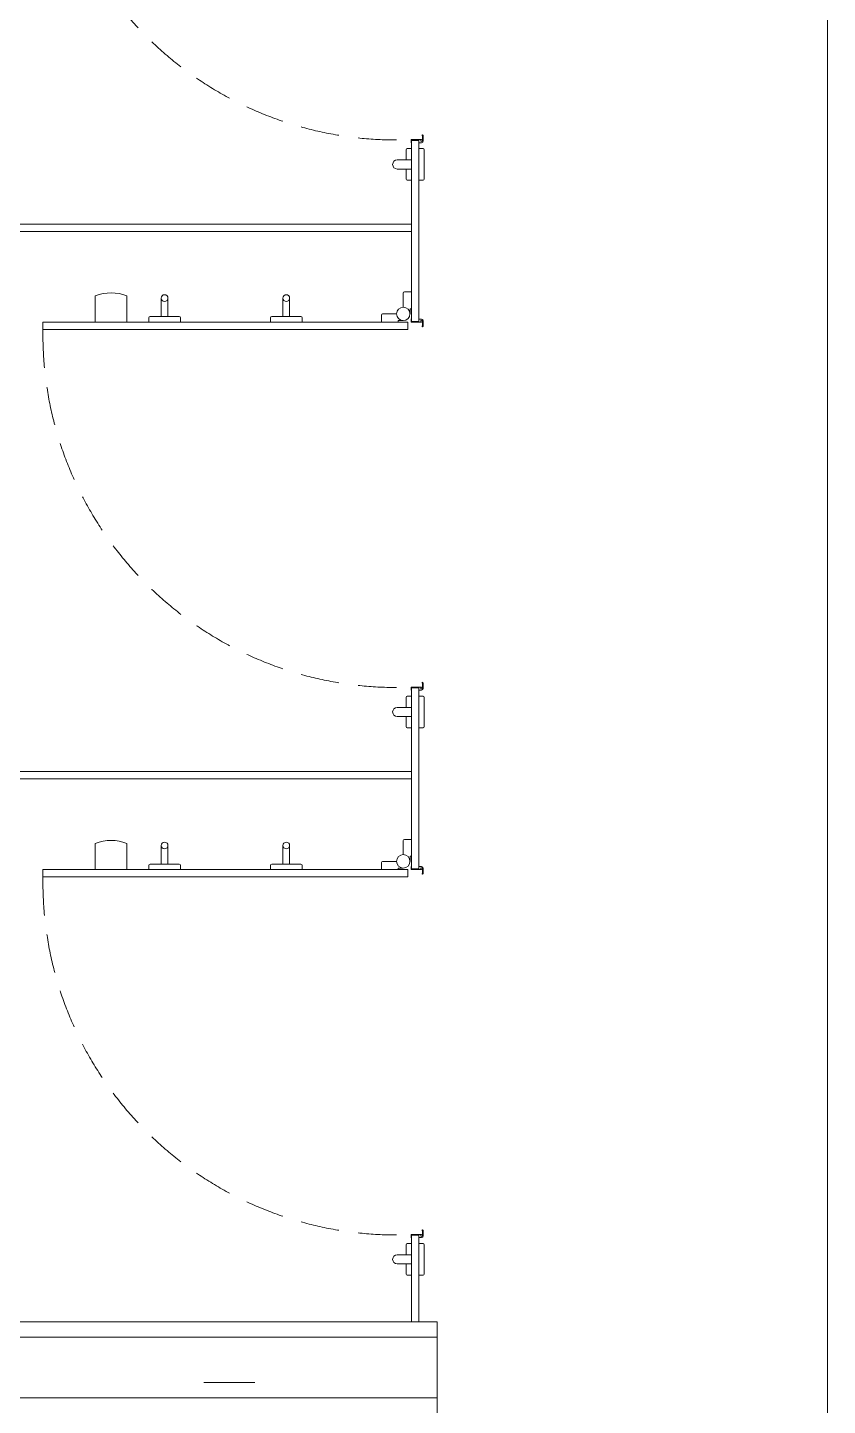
# Model space of a CAD drawing. Header units: millimetres. Extents: x -1834842 to 700335, y -490313101 to 518363.
# Drawn here: x -1240420 to -1239105, y 224592 to 226857 of the extents above; entities that cross this region are included whole.
import ezdxf

# ---------------------------------------------------------------- set-up
doc = ezdxf.new("R2010")
doc.units = ezdxf.units.MM
doc.header["$LTSCALE"] = 0.5
doc.linetypes.add('DASHED', pattern=[19.05, 12.7, -6.35])
doc.layers.get('0').update_dxf_attribs({"color": 8})
doc.layers.add('0-1', color=8, linetype='Continuous', lineweight=5)
doc.layers.add('A-_WALL----_H-1', color=7, linetype='Continuous', lineweight=9)
doc.layers.add('0-LOWER ROOF', color=7, linetype='Continuous')
doc.layers.add('A-_WALL----_E', color=6, linetype='Continuous', lineweight=9, true_color=0xff00ff)
doc.layers.add('A-_WALLPRTN_E-1', color=6, linetype='Continuous', lineweight=18, true_color=0xff00ff)

# ---------------------------------------------------------------- blocks, each defined once
blk = doc.blocks.new('1599_DB_A_BLK3_1STGD_R21_rvt-2-BLK 2 LOWER ROOF PLAN')
at = {"color": 8}
for p, q in [((-165344.7, -123527.4), (-165344.7, -130177.4)), ((-166010.3, -124443), (-166010.3, -124450.8)), ((-166009.1, -124451), (-166009.1, -124443)), ((-166037.4, -124482.3), (-166037.4, -124465.8)), ((-166028.4, -124463.8), (-166035.4, -124463.8)), ((-166029.1, -124449.5), (-166029.1, -124453.1)), ((-166012.1, -124449), (-166028.6, -124449)), ((-166028.4, -124448.9), (-166028.4, -124748.9)), ((-166016.4, -124448.9), (-166028.4, -124448.9)), ((-166028.4, -124454), (-166028.4, -124450.2)), ((-166028.4, -124450.2), (-166016.4, -124450.2)), ((-166016.4, -124748.9), (-166016.4, -124448.9)), ((-166016.4, -124450.2), (-166016.4, -124453)), ((-166016.4, -124463.8), (-166009.4, -124463.8)), ((-166015.4, -124454), (-166012.1, -124454)), ((-166012.1, -124449.5), (-166012.1, -124449)), ((-166007.4, -124513.8), (-166007.4, -124465.8)), ((-166028.4, -124482.3), (-166051.9, -124482.3)), ((-166028.4, -124497.3), (-166051.9, -124497.3)), ((-166037.4, -124513.8), (-166037.4, -124497.3)), ((-166028.4, -124515.8), (-166035.4, -124515.8)), ((-166016.4, -124515.8), (-166009.4, -124515.8)), ((-166028.4, -124587.9), (-167786.4, -124587.9)), ((-167786.4, -124599.9), (-166028.4, -124599.9)), ((-166028.4, -124599.9), (-166028.4, -124587.9)), ((-166548.3, -124705.9), (-166548.3, -124748.9)), ((-166496.3, -124748.9), (-166496.3, -124705.9)), ((-166439.7, -124709.4), (-166439.7, -124739.9)), ((-166428.7, -124709.4), (-166428.7, -124739.9)), ((-166239.7, -124709.4), (-166239.7, -124739.9)), ((-166228.7, -124709.4), (-166228.7, -124739.9)), ((-166041.9, -124724.4), (-166041.9, -124701.4)), ((-166039.9, -124699.4), (-166028.4, -124699.4)), ((-166028.4, -124699.4), (-166028.4, -124726.9)), ((-166077.9, -124737.4), (-166077.9, -124748.9)), ((-166052.9, -124735.4), (-166075.9, -124735.4)), ((-166028.4, -124726.9), (-166030.8, -124726.9)), ((-166030.8, -124726.9), (-166030.8, -124735.4)), ((-166634.2, -124760.9), (-166634.2, -124748.9)), ((-166634.2, -124748.9), (-166034.2, -124748.9)), ((-166460.2, -124748.9), (-166460.2, -124741.9)), ((-166458.2, -124739.9), (-166410.2, -124739.9)), ((-166408.2, -124741.9), (-166408.2, -124748.9)), ((-166260.2, -124748.9), (-166260.2, -124741.9)), ((-166258.2, -124739.9), (-166210.2, -124739.9)), ((-166208.2, -124741.9), (-166208.2, -124748.9)), ((-166077.9, -124748.9), (-166050.4, -124748.9)), ((-166050.4, -124748.9), (-166050.4, -124746.5)), ((-166050.4, -124746.5), (-166041.9, -124746.5)), ((-166034.2, -124748.9), (-166034.2, -124760.9)), ((-166029.1, -124748.4), (-166029.1, -124744.8)), ((-166012.1, -124748.9), (-166028.6, -124748.9)), ((-166028.4, -124743.9), (-166028.4, -124747.7)), ((-166028.4, -124747.7), (-166016.4, -124747.7)), ((-166028.4, -124748.9), (-166016.4, -124748.9)), ((-166016.4, -124747.7), (-166016.4, -124744.9)), ((-166015.4, -124743.9), (-166012.1, -124743.9)), ((-166012.1, -124748.4), (-166012.1, -124748.9)), ((-166010.3, -124754.9), (-166010.3, -124747.1)), ((-166009.1, -124746.9), (-166009.1, -124754.9)), ((-166034.2, -124760.9), (-166634.2, -124760.9)), ((-166012.1, -125349), (-166028.6, -125349)), ((-166028.4, -125348.9), (-166028.4, -125648.9)), ((-166016.4, -125348.9), (-166028.4, -125348.9)), ((-166016.4, -125648.9), (-166016.4, -125348.9)), ((-166012.1, -125349.5), (-166012.1, -125349)), ((-166010.3, -125343), (-166010.3, -125350.8)), ((-166009.1, -125351), (-166009.1, -125343)), ((-166037.4, -125382.3), (-166037.4, -125365.8)), ((-166028.4, -125363.8), (-166035.4, -125363.8)), ((-166029.1, -125349.5), (-166029.1, -125353.1)), ((-166028.4, -125354), (-166028.4, -125350.2)), ((-166028.4, -125350.2), (-166016.4, -125350.2)), ((-166016.4, -125350.2), (-166016.4, -125353)), ((-166016.4, -125363.8), (-166009.4, -125363.8)), ((-166015.4, -125354), (-166012.1, -125354)), ((-166007.4, -125413.8), (-166007.4, -125365.8)), ((-166028.4, -125382.3), (-166051.9, -125382.3)), ((-166028.4, -125397.3), (-166051.9, -125397.3)), ((-166037.4, -125413.8), (-166037.4, -125397.3)), ((-166028.4, -125415.8), (-166035.4, -125415.8)), ((-166016.4, -125415.8), (-166009.4, -125415.8)), ((-166028.4, -125487.9), (-167786.4, -125487.9)), ((-167786.4, -125499.9), (-166028.4, -125499.9)), ((-166028.4, -125499.9), (-166028.4, -125487.9)), ((-166548.3, -125605.9), (-166548.3, -125648.9)), ((-166496.3, -125648.9), (-166496.3, -125605.9)), ((-166439.7, -125609.4), (-166439.7, -125639.9)), ((-166428.7, -125609.4), (-166428.7, -125639.9)), ((-166239.7, -125609.4), (-166239.7, -125639.9)), ((-166228.7, -125609.4), (-166228.7, -125639.9)), ((-166041.9, -125624.4), (-166041.9, -125601.4)), ((-166039.9, -125599.4), (-166028.4, -125599.4)), ((-166028.4, -125599.4), (-166028.4, -125626.9)), ((-166460.2, -125648.9), (-166460.2, -125641.9)), ((-166458.2, -125639.9), (-166410.2, -125639.9)), ((-166408.2, -125641.9), (-166408.2, -125648.9)), ((-166260.2, -125648.9), (-166260.2, -125641.9)), ((-166258.2, -125639.9), (-166210.2, -125639.9)), ((-166208.2, -125641.9), (-166208.2, -125648.9)), ((-166077.9, -125637.4), (-166077.9, -125648.9)), ((-166052.9, -125635.4), (-166075.9, -125635.4)), ((-166028.4, -125626.9), (-166030.8, -125626.9)), ((-166030.8, -125626.9), (-166030.8, -125635.4)), ((-166634.2, -125660.9), (-166634.2, -125648.9)), ((-166634.2, -125648.9), (-166034.2, -125648.9)), ((-166034.2, -125660.9), (-166634.2, -125660.9)), ((-166077.9, -125648.9), (-166050.4, -125648.9)), ((-166050.4, -125648.9), (-166050.4, -125646.5)), ((-166050.4, -125646.5), (-166041.9, -125646.5)), ((-166034.2, -125648.9), (-166034.2, -125660.9)), ((-166029.1, -125648.4), (-166029.1, -125644.8)), ((-166012.1, -125648.9), (-166028.6, -125648.9)), ((-166028.4, -125643.9), (-166028.4, -125647.7)), ((-166028.4, -125647.7), (-166016.4, -125647.7)), ((-166028.4, -125648.9), (-166016.4, -125648.9)), ((-166016.4, -125647.7), (-166016.4, -125644.9)), ((-166015.4, -125643.9), (-166012.1, -125643.9)), ((-166012.1, -125648.4), (-166012.1, -125648.9)), ((-166010.3, -125654.9), (-166010.3, -125647.1)), ((-166009.1, -125646.9), (-166009.1, -125654.9)), ((-166029.1, -126249.5), (-166029.1, -126253.1)), ((-166012.1, -126249), (-166028.6, -126249)), ((-166016.4, -126248.9), (-166028.4, -126248.9)), ((-166028.4, -126248.9), (-166028.4, -126392.4)), ((-166028.4, -126254), (-166028.4, -126250.2)), ((-166028.4, -126250.2), (-166016.4, -126250.2)), ((-166016.4, -126392.4), (-166016.4, -126248.9)), ((-166016.4, -126250.2), (-166016.4, -126253)), ((-166015.4, -126254), (-166012.1, -126254)), ((-166012.1, -126249.5), (-166012.1, -126249)), ((-166010.3, -126243), (-166010.3, -126250.8)), ((-166009.1, -126251), (-166009.1, -126243)), ((-166037.4, -126282.3), (-166037.4, -126265.8)), ((-166028.4, -126263.8), (-166035.4, -126263.8)), ((-166016.4, -126263.8), (-166009.4, -126263.8)), ((-166007.4, -126313.8), (-166007.4, -126265.8)), ((-166028.4, -126282.3), (-166051.9, -126282.3)), ((-166028.4, -126297.3), (-166051.9, -126297.3)), ((-166037.4, -126313.8), (-166037.4, -126297.3)), ((-166028.4, -126315.8), (-166035.4, -126315.8)), ((-166016.4, -126315.8), (-166009.4, -126315.8)), ((-166028.4, -126392.4), (-166016.4, -126392.4))]:
    blk.add_line(p, q, dxfattribs=at)
for centre, radius in [((-166434.2, -124709.4), 5.5), ((-166234.2, -124709.4), 5.5), ((-166041.9, -124735.4), 11), ((-166434.2, -125609.4), 5.5), ((-166234.2, -125609.4), 5.5), ((-166041.9, -125635.4), 11)]:
    blk.add_circle(centre, radius, dxfattribs=at)
at = {"color": 8, "linetype": 'DASHED', "ltscale": 10}
for centre in [(-166053.5, -123868.8), (-166053.5, -124768.8), (-166053.5, -125668.8)]:
    blk.add_arc(centre, 580.8, 179.2194, 272.5231, dxfattribs=at)
at = {"color": 8}
for centre, radius, start, end in [((-166010.5, -124441.7), 0.6, 65, 245), ((-166011.1, -124443), 0.8, 0, 65), ((-166011.1, -124443), 2, 0, 65), ((-166035.4, -124465.8), 2, 90, 180), ((-166028.6, -124449.5), 0.5, 90, 180), ((-166028.1, -124453.1), 1, 180, 252.5424), ((-166015.4, -124453), 1, 180, 270), ((-166012.1, -124450.8), 1.25, 90, 270), ((-166012, -124450.3), 1.76, 266.1891, 343.3666), ((-166012.1, -124451), 3, 270, 0), ((-166009.4, -124465.8), 2, 0, 90), ((-166051.9, -124489.8), 7.5, 90, 270), ((-166035.4, -124513.8), 2, 180, 270), ((-166009.4, -124513.8), 2, 270, 0), ((-166522.3, -124771), 70.1, 68.2289, 111.7711), ((-166039.9, -124701.4), 2, 90, 180), ((-166075.9, -124737.4), 2, 90, 180), ((-166458.2, -124741.9), 2, 90, 180), ((-166410.2, -124741.9), 2, 0, 90), ((-166258.2, -124741.9), 2, 90, 180), ((-166210.2, -124741.9), 2, 0, 90), ((-166028.1, -124744.8), 1, 107.4576, 180), ((-166028.6, -124748.4), 0.5, 180, 270), ((-166015.4, -124744.9), 1, 90, 180), ((-166012.1, -124747.1), 1.25, 90, 270), ((-166012.1, -124746.9), 3, 0, 90), ((-166012, -124747.6), 1.76, 16.6334, 93.8109), ((-166010.5, -124756.1), 0.6, 115, 295), ((-166011.1, -124754.9), 0.8, 295, 360), ((-166011.1, -124754.9), 2, 295, 360), ((-166028.6, -125349.5), 0.5, 90, 180), ((-166010.5, -125341.7), 0.6, 65, 245), ((-166011.1, -125343), 0.8, 0, 65), ((-166011.1, -125343), 2, 0, 65), ((-166035.4, -125365.8), 2, 90, 180), ((-166028.1, -125353.1), 1, 180, 252.5424), ((-166015.4, -125353), 1, 180, 270), ((-166012.1, -125350.8), 1.25, 90, 270), ((-166012, -125350.3), 1.76, 266.1891, 343.3666), ((-166012.1, -125351), 3, 270, 0), ((-166009.4, -125365.8), 2, 0, 90), ((-166051.9, -125389.8), 7.5, 90, 270), ((-166035.4, -125413.8), 2, 180, 270), ((-166009.4, -125413.8), 2, 270, 0), ((-166522.3, -125671), 70.1, 68.2289, 111.7711), ((-166039.9, -125601.4), 2, 90, 180), ((-166458.2, -125641.9), 2, 90, 180), ((-166410.2, -125641.9), 2, 0, 90), ((-166258.2, -125641.9), 2, 90, 180), ((-166210.2, -125641.9), 2, 0, 90), ((-166075.9, -125637.4), 2, 90, 180), ((-166028.1, -125644.8), 1, 107.4576, 180), ((-166028.6, -125648.4), 0.5, 180, 270), ((-166015.4, -125644.9), 1, 90, 180), ((-166012.1, -125647.1), 1.25, 90, 270), ((-166012.1, -125646.9), 3, 0, 90), ((-166012, -125647.6), 1.76, 16.6334, 93.8109), ((-166010.5, -125656.1), 0.6, 115, 295), ((-166011.1, -125654.9), 0.8, 295, 360), ((-166011.1, -125654.9), 2, 295, 360), ((-166028.6, -126249.5), 0.5, 90, 180), ((-166028.1, -126253.1), 1, 180, 252.5424), ((-166015.4, -126253), 1, 180, 270), ((-166012.1, -126250.8), 1.25, 90, 270), ((-166012, -126250.3), 1.76, 266.1891, 343.3666), ((-166012.1, -126251), 3, 270, 0), ((-166010.5, -126241.7), 0.6, 65, 245), ((-166011.1, -126243), 0.8, 0, 65), ((-166011.1, -126243), 2, 0, 65), ((-166035.4, -126265.8), 2, 90, 180), ((-166009.4, -126265.8), 2, 0, 90), ((-166051.9, -126289.8), 7.5, 90, 270), ((-166035.4, -126313.8), 2, 180, 270), ((-166009.4, -126313.8), 2, 270, 0)]:
    blk.add_arc(centre, radius, start, end, dxfattribs=at)
at = {"layer": 'A-_WALL----_E', "color": 8}
blk.add_line((-165986.4, -126417.4), (-167811.4, -126417.4), dxfattribs=at)
at = {"layer": 'A-_WALL----_H-1', "color": 8}
blk.add_line((-166370, -126492), (-166286.2, -126492), dxfattribs=at)
at = {"layer": 'A-_WALLPRTN_E-1', "color": 8}
for p, q in [((-165986.4, -126392.4), (-167811.4, -126392.4)), ((-165986.4, -126517.4), (-165986.4, -126392.4)), ((-167811.4, -126517.4), (-165986.4, -126517.4)), ((-165986.4, -126517.4), (-167811.4, -126517.4)), ((-165986.4, -126542.4), (-165986.4, -126517.4))]:
    blk.add_line(p, q, dxfattribs=at)
blk = doc.blocks.new('BLK2-LOWER ROOF')
at = {"layer": '0-1'}
blk.add_blockref('1599_DB_A_BLK3_1STGD_R21_rvt-2-BLK 2 LOWER ROOF PLAN', (89296.6, 0), dxfattribs=at)

msp = doc.modelspace()

# ---------------------------------------------------------------- block references
at = {"layer": '0-LOWER ROOF', "color": 6}
msp.add_blockref('BLK2-LOWER ROOF', (-1163057.1, 351121.7), dxfattribs=at)

doc.saveas('drawing.dxf')
